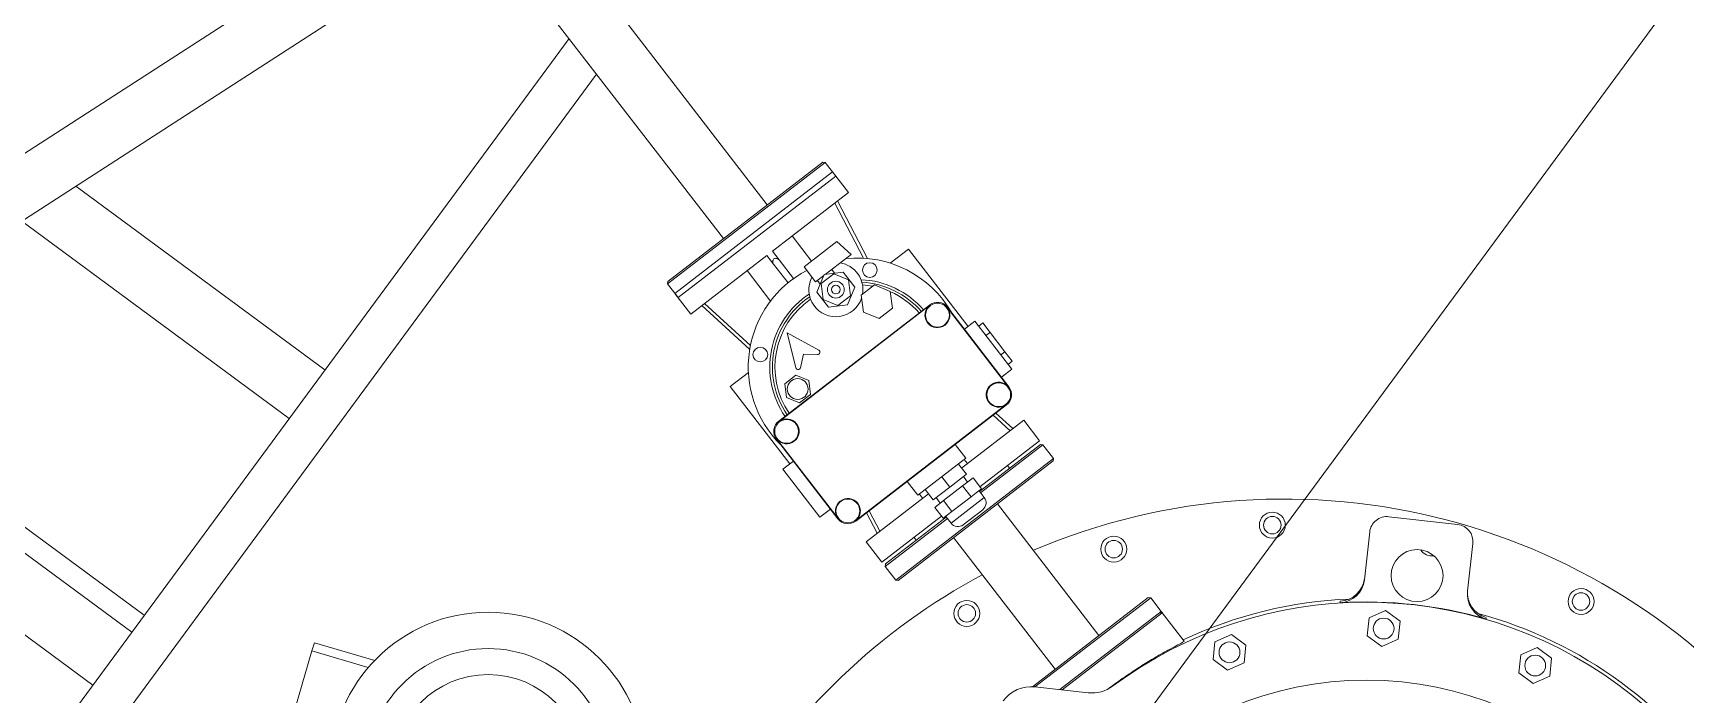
# Model space of a CAD drawing. Header units: metres. Extents: x 432095 to 435012, y 2470938 to 2473256.
# Drawn here: x 433751.678 to 433752.633, y 2471304.813 to 2471305.196 of the extents above; entities that cross this region are included whole.
import ezdxf

# ---------------------------------------------------------------- set-up
doc = ezdxf.new("R2010")
doc.units = ezdxf.units.M
doc.header["$MEASUREMENT"] = 0
doc.linetypes.add('MB D$0$HIDDEN', pattern=[0.375, 0.25, -0.125])
doc.layers.add('cong trinh tram 110kv', color=7, linetype='Continuous', lineweight=5)
doc.layers.add('MB D$0$net dut du kien lam', color=8, linetype='MB D$0$HIDDEN', lineweight=20)

# ---------------------------------------------------------------- blocks, each defined once
blk = doc.blocks.new('MB D$0$MBA 63')
at = {"layer": 'MB D$0$net dut du kien lam', "color": 0, "linetype": 'ByBlock', "ltscale": 3}
blk.add_lwpolyline([(104138.6, 27512.25), (104138.6, 33512.25), (100638.6, 33512.25), (100638.6, 27512.25)], close=True, dxfattribs=at)
blk = doc.blocks.new('MB D$0$mba 1')
at = {"layer": 'cong trinh tram 110kv'}
for p, q in [((-21402.71, 6139.73), (-21402.71, 5642)), ((-21377.71, 5649.17), (-21377.71, 6139.73)), ((-21518.71, 6106), (-21402.71, 6106.11)), ((-21288.5, 6080.8), (-21312.44, 6015.02)), ((-21508.71, 6067.95), (-21402.71, 6067.95)), ((-21402.71, 6055.95), (-21508.71, 6055.95)), ((-21314.15, 6010.33), (-21312.44, 6015.02)), ((-21314.15, 6010.33), (-21280.02, 5997.9)), ((-21280.58, 6003.43), (-21312.44, 6015.02)), ((-21654.44, 5981.95), (-21526.87, 5645.24)), ((-21620.22, 5981.95), (-21496.95, 5656.58)), ((-21594.66, 5914.49), (-21402.71, 5914.67)), ((-21581.5, 5879.76), (-21402.71, 5879.92)), ((-21121.98, 5778.68), (-21155.63, 5769.03)), ((-21119.89, 5771.39), (-21121.98, 5778.68)), ((-21077.68, 5778.37), (-21092.1, 5774.24)), ((-21065.69, 5736.54), (-21077.68, 5778.37)), ((-21075.48, 5777.96), (-21074.8, 5779.2)), ((-21065.19, 5781.96), (-21074.8, 5779.2)), ((-21074.8, 5779.2), (-21062.29, 5735.58)), ((-21033.49, 5671.41), (-21065.19, 5781.96)), ((-21063.95, 5781.27), (-21065.19, 5781.96)), ((-21063.95, 5781.27), (-21032.8, 5672.65)), ((-20941.76, 5703.44), (-20965.07, 5784.73)), ((-20963.84, 5783.96), (-20937, 5768.36)), ((-20963.8, 5783.93), (-20940.52, 5702.75)), ((-21168.92, 5757.33), (-21113.16, 5773.32)), ((-21113.11, 5773.12), (-21168.86, 5757.13)), ((-21155.63, 5769.03), (-21153.54, 5761.74)), ((-21113.16, 5773.32), (-21113.11, 5773.12)), ((-21092.1, 5774.24), (-21079.59, 5730.62)), ((-21063.25, 5735.31), (-21075.48, 5777.96)), ((-21052.79, 5742.34), (-20960.5, 5768.8)), ((-20930.91, 5705.51), (-20951.32, 5776.68)), ((-20950.07, 5775.95), (-20929.98, 5705.88)), ((-21154.25, 5764.22), (-21208.56, 5748.65)), ((-21104.19, 5768.17), (-21103.99, 5768.23)), ((-21073.87, 5662.43), (-21104.19, 5768.17)), ((-21103.99, 5768.23), (-21073.67, 5662.49)), ((-21089.9, 5766.55), (-21101.83, 5760.73)), ((-21089.34, 5764.6), (-21101.28, 5758.77)), ((-21168.86, 5757.13), (-21168.92, 5757.33)), ((-21069.28, 5756.34), (-21071.21, 5755.78)), ((-21208.56, 5748.65), (-21204.89, 5735.86)), ((-21174, 5748.15), (-21173.8, 5748.21)), ((-21143.68, 5642.42), (-21174, 5748.15)), ((-21143.48, 5642.47), (-21173.8, 5748.21)), ((-21178.49, 5734.47), (-21184.1, 5728.66)), ((-21170.64, 5732.52), (-21178.49, 5734.47)), ((-21168.42, 5724.75), (-21170.64, 5732.52)), ((-21083.96, 5734.96), (-21093.65, 5732.18)), ((-21074.31, 5701.32), (-21083.96, 5734.96)), ((-21080.77, 5734.71), (-21083.65, 5733.88)), ((-21075.27, 5731.86), (-21082.48, 5729.79)), ((-21075.27, 5731.86), (-21071.93, 5720.21)), ((-21070.84, 5730.92), (-21074.68, 5729.82)), ((-21064.25, 5736.95), (-21071.94, 5734.75)), ((-21070.18, 5728.64), (-21071.94, 5734.75)), ((-21062.49, 5730.84), (-21070.18, 5728.64)), ((-21064.25, 5736.95), (-21063.37, 5733.9)), ((-21063.73, 5735.17), (-21058.93, 5736.55)), ((-21063.37, 5733.9), (-21062.49, 5730.84)), ((-21062.49, 5730.84), (-21060.57, 5724.12)), ((-21052.24, 5713.24), (-21058.93, 5736.55)), ((-21048.82, 5719.42), (-21052.74, 5733.12)), ((-21043.97, 5711.58), (-20951.68, 5738.04)), ((-21273.5, 5721.18), (-21272.82, 5722.42)), ((-21242.36, 5612.56), (-21273.5, 5721.18)), ((-21272.82, 5722.42), (-21263.21, 5725.18)), ((-21272.82, 5722.42), (-21241.12, 5611.87)), ((-21251.67, 5728.48), (-21266.09, 5724.35)), ((-21266.09, 5724.35), (-21234.39, 5613.8)), ((-21231.51, 5614.63), (-21263.21, 5725.18)), ((-21236.37, 5675.13), (-21251.67, 5728.48)), ((-21212.16, 5724.72), (-21249.47, 5720.79)), ((-21213.19, 5722.6), (-21248.91, 5718.84)), ((-21184.1, 5728.66), (-21181.87, 5720.89)), ((-21181.87, 5720.89), (-21174.03, 5718.93)), ((-21174.03, 5718.93), (-21168.42, 5724.75)), ((-21066.33, 5715.2), (-21070.18, 5728.64)), ((-21060.57, 5724.12), (-21058.64, 5717.4)), ((-21184.38, 5717.42), (-21200.45, 5704.16)), ((-21185.43, 5708.47), (-21182.3, 5715.88)), ((-21079.14, 5718.14), (-21071.93, 5720.21)), ((-21071.93, 5720.21), (-21068.58, 5708.55)), ((-21065.33, 5711.7), (-21069.17, 5710.59)), ((-21058.64, 5717.4), (-21066.33, 5715.2)), ((-21064.23, 5707.87), (-21066.33, 5715.2)), ((-21058.64, 5717.4), (-21057.59, 5713.74)), ((-21057.59, 5713.74), (-21056.54, 5710.08)), ((-21057.05, 5711.86), (-21052.24, 5713.24)), ((-21044.34, 5669.34), (-21056.57, 5712)), ((-21055.61, 5712.27), (-21043.1, 5668.66)), ((-20910.05, 5711.59), (-20929.98, 5705.88)), ((-20910.02, 5711.55), (-20910.03, 5711.55)), ((-21179.8, 5701.42), (-21200.45, 5704.16)), ((-21200.45, 5704.16), (-21179.8, 5701.43)), ((-21178.85, 5703.84), (-21185.43, 5708.47)), ((-21075.79, 5706.49), (-21068.58, 5708.55)), ((-21074.62, 5702.4), (-21071.74, 5703.22)), ((-21072.91, 5707.31), (-21060.4, 5663.69)), ((-21064.23, 5707.87), (-21056.54, 5710.08)), ((-21045.98, 5667.83), (-21057.98, 5709.66)), ((-20941.76, 5703.44), (-20940.52, 5702.75)), ((-20940.52, 5702.75), (-20930.91, 5705.51)), ((-20930.23, 5706.74), (-20930.91, 5705.51)), ((-20930.91, 5705.51), (-20929.95, 5705.78)), ((-20890.32, 5710.18), (-20895.54, 5701.19)), ((-20879.93, 5710.15), (-20890.32, 5710.18)), ((-20874.76, 5701.13), (-20879.93, 5710.15)), ((-21219.03, 5695.07), (-21240.34, 5688.96)), ((-21084, 5698.54), (-21074.31, 5701.32)), ((-20895.54, 5701.19), (-20890.37, 5692.18)), ((-20879.98, 5692.15), (-20874.76, 5701.13)), ((-21050.54, 5690.97), (-21052.46, 5690.42)), ((-20890.37, 5692.18), (-20879.98, 5692.15)), ((-21443.77, 5630.23), (-21262.34, 5682.25)), ((-21230.23, 5676.89), (-21236.37, 5675.13)), ((-21230.23, 5676.89), (-21217.12, 5680.66)), ((-21216.01, 5676.81), (-21229.13, 5673.05)), ((-21200.47, 5675.03), (-21203.12, 5664.38)), ((-21195.09, 5676.29), (-21201.51, 5669.65)), ((-21189.86, 5678.07), (-21200.47, 5675.03)), ((-21186.13, 5674.06), (-21195.09, 5676.29)), ((-21181.97, 5670.45), (-21189.86, 5678.07)), ((-21183.58, 5665.18), (-21186.13, 5674.06)), ((-21076.38, 5671.95), (-21063.17, 5673.34)), ((-21235.27, 5671.29), (-21229.13, 5673.05)), ((-21219.97, 5617.94), (-21235.27, 5671.29)), ((-21215.2, 5667.68), (-21204.62, 5670.71)), ((-21208.58, 5644.61), (-21215.2, 5667.68)), ((-21204.62, 5670.71), (-21202.98, 5664.96)), ((-21204.28, 5669.5), (-21201.66, 5670.25)), ((-21203.12, 5664.38), (-21195.23, 5656.76)), ((-21202.69, 5663.97), (-21197.46, 5645.72)), ((-21201.51, 5669.65), (-21198.96, 5660.77)), ((-21190, 5658.54), (-21183.58, 5665.18)), ((-21184.63, 5659.8), (-21181.97, 5670.45)), ((-21172.03, 5668.42), (-21178.85, 5661.36)), ((-21162.51, 5666.05), (-21172.03, 5668.42)), ((-21159.8, 5656.61), (-21162.51, 5666.05)), ((-21075.82, 5670), (-21062.61, 5671.38)), ((-21045.98, 5667.83), (-21060.4, 5663.69)), ((-21044.34, 5669.34), (-21043.1, 5668.66)), ((-21033.49, 5671.41), (-21043.1, 5668.66)), ((-21032.8, 5672.65), (-21033.49, 5671.41)), ((-21231.31, 5657.47), (-21213.72, 5662.51)), ((-21201.39, 5659.43), (-21198.77, 5660.19)), ((-21198.96, 5660.77), (-21190, 5658.54)), ((-21184.63, 5659.8), (-21195.23, 5656.76)), ((-21178.85, 5661.36), (-21176.14, 5651.93)), ((-21166.62, 5649.55), (-21159.8, 5656.61)), ((-21073.67, 5662.49), (-21073.87, 5662.43)), ((-21434.95, 5599.47), (-21253.52, 5651.49)), ((-21197.46, 5645.72), (-21208.58, 5644.61)), ((-21176.14, 5651.93), (-21166.62, 5649.55)), ((-21134.56, 5637.53), (-21078.81, 5653.52)), ((-21078.75, 5653.32), (-21134.51, 5637.33)), ((-21083.39, 5644.1), (-21085.48, 5651.39)), ((-21078.81, 5653.52), (-21078.75, 5653.32)), ((-20826.77, 5646.26), (-20831.99, 5637.28)), ((-20816.38, 5646.23), (-20826.77, 5646.26)), ((-20811.21, 5637.22), (-20816.38, 5646.23)), ((-21222.74, 5627.58), (-21190.46, 5643.32)), ((-21222.18, 5625.63), (-21188.46, 5642.07)), ((-21172.73, 5623.68), (-21176.39, 5636.47)), ((-21172.73, 5623.68), (-21118.41, 5639.26)), ((-21143.48, 5642.47), (-21143.68, 5642.42)), ((-21134.51, 5637.33), (-21134.56, 5637.53)), ((-21119.13, 5641.74), (-21117.04, 5634.45)), ((-21117.04, 5634.45), (-21083.39, 5644.1)), ((-21112.78, 5632.55), (-21113.61, 5635.43)), ((-21106.12, 5634.46), (-21106.95, 5637.34)), ((-21106.12, 5634.46), (-21092.65, 5638.32)), ((-21093.48, 5641.21), (-21092.65, 5638.32)), ((-21085.99, 5640.23), (-21092.65, 5638.32)), ((-21085.99, 5640.23), (-21086.82, 5643.12)), ((-20831.99, 5637.28), (-20826.82, 5628.26)), ((-20816.43, 5628.23), (-20811.21, 5637.22)), ((-21106.12, 5634.46), (-21112.78, 5632.55)), ((-20826.82, 5628.26), (-20816.43, 5628.23)), ((-21219.97, 5617.94), (-21234.39, 5613.8)), ((-20847.28, 5621.21), (-20861.19, 5597.13)), ((-21242.36, 5612.56), (-21241.12, 5611.87)), ((-21241.12, 5611.87), (-21231.51, 5614.63)), ((-20743.6, 5611.53), (-20748.82, 5602.55)), ((-20733.21, 5611.5), (-20743.6, 5611.53)), ((-20728.04, 5602.49), (-20733.21, 5611.5)), ((-20748.82, 5602.55), (-20743.65, 5593.53)), ((-20733.26, 5593.5), (-20728.04, 5602.49)), ((-20809.23, 5567.13), (-20795.33, 5591.19)), ((-20743.65, 5593.53), (-20733.26, 5593.5)), ((-20857.53, 5583.47), (-20822.89, 5563.47))]:
    blk.add_line(p, q, dxfattribs=at)
for centre, radius in [((-21189.81, 6009.88), 91), ((-21189.81, 6009.88), 70), ((-21189.81, 6009.88), 55), ((-20692.71, 5828.95), 201), ((-21020.69, 5773.09), 7.5), ((-21111.12, 5766.19), 6.88), ((-21020.69, 5773.09), 5.05), ((-21166.87, 5750.2), 6.88), ((-21176.26, 5726.7), 6), ((-21205.45, 5723.48), 4.25), ((-20885.15, 5701.16), 6), ((-20974.35, 5692.84), 7.5), ((-20974.35, 5692.84), 5.05), ((-21192.55, 5667.41), 4.86), ((-21192.55, 5667.41), 2.5), ((-21080.8, 5660.45), 6.88), ((-21183.43, 5646.67), 4.25), ((-21136.55, 5644.46), 6.88), ((-20821.6, 5637.25), 6), ((-20908.82, 5627.31), 7.5), ((-20908.82, 5627.31), 5.05), ((-20824.21, 5601.18), 15), ((-20738.43, 5602.52), 6), ((-20739.05, 5556.98), 7.5), ((-20739.05, 5556.98), 5.05)]:
    blk.add_circle(centre, radius, dxfattribs=at)
for centre, radius, start, end in [((-20692.71, 5908.95), 370, 174.26577, 205.47383), ((-20692.71, 5908.95), 370, 210.54164, 1.45836), ((-20953.79, 5801.25), 20, 179.83471, 239.83471), ((-21111.12, 5766.19), 7.21, 106, 15.99999), ((-21111.12, 5766.19), 7.42, 15.99999, 106), ((-20947.05, 5751.07), 20, 17.02484, 59.83471), ((-21156.04, 5696.09), 63, 98.21298, 206.05557), ((-21166.87, 5750.2), 7.42, 106, 196), ((-21166.87, 5750.2), 7.21, 196, 106), ((-20692.71, 5828.95), 246, 197.02484, 342.64458), ((-21156.04, 5696.09), 50.54, 109.31136, 200.22291), ((-21156.04, 5696.09), 49.06, 109.41131, 199.55486), ((-21156.04, 5696.09), 47.58, 109.51749, 199.04238), ((-21057.55, 5731.74), 5, 16, 106), ((-21183.53, 5716.4), 1.34, 337.11993, 129.54913), ((-21053.62, 5718.05), 5, 286, 16), ((-21179.62, 5702.75), 1.34, 262.2262, 54.88007), ((-20692.71, 5828.95), 248, 208.33985, 231.34578), ((-21192.55, 5667.41), 15.64, 341.99391, 171.4419), ((-21080.8, 5660.45), 7.21, 16.00001, 286), ((-21192.55, 5667.41), 15.64, 242.82983, 333.33428), ((-21156.04, 5696.09), 50.54, 236.06745, 282.68864), ((-21156.04, 5696.09), 49.06, 236.7355, 282.58869), ((-21156.04, 5696.09), 47.58, 237.24826, 244.54078), ((-21080.8, 5660.45), 7.42, 286, 16.00001), ((-21156.04, 5696.09), 63, 227.52841, 293.78702), ((-21156.04, 5696.09), 47.58, 257.29336, 282.48251), ((-21136.55, 5644.46), 7.21, 286, 195.99999), ((-21136.55, 5644.46), 7.42, 196, 286), ((-20692.71, 5828.95), 246.12, 230.07327, 249.92466), ((-20852.53, 5592.13), 10, 150, 240), ((-20692.71, 5828.95), 248, 248.65516, 291.34484), ((-20828.56, 5580.97), 7.5, 44.38842, 111.30633), ((-20817.89, 5572.13), 10, 240, 330)]:
    blk.add_arc(centre, radius, start, end, dxfattribs=at)
for centre, major_axis, ratio, start_param, end_param in [((-20691.35, 5831.3), (124.95, 216.14), 0.999941, 2.971427, 2.972471), ((-20860.64, 5628.08), (-12.96, 7.55), 0.989264, 3.144448, 4.542234), ((-20860.29, 5628.69), (7.6, 12.94), 0.99989, 4.721435, 6.118396), ((-20782.7, 5583.08), (-12.99, 7.5), 0.989173, 4.884982, 6.283182), ((-20782.34, 5583.69), (-7.5, -12.99), 0.999889, 3.314503, 4.712381)]:
    blk.add_ellipse(centre, major_axis=major_axis, ratio=ratio, start_param=start_param, end_param=end_param, dxfattribs=at)
for points, knots in [([(-20928.96, 5759.59), (-20928.16, 5756.87), (-20927.3, 5754.1), (-20925.33, 5748.11), (-20924.2, 5744.9), (-20921.93, 5738.78), (-20920.79, 5735.87), (-20918.59, 5730.5), (-20917.53, 5728.05), (-20915.62, 5723.73), (-20914.69, 5721.71), (-20913.03, 5718.15), (-20912.29, 5716.61), (-20911.12, 5714.12), (-20910.67, 5713.18), (-20910.11, 5711.93), (-20910, 5711.62), (-20910.05, 5711.59), (-20910.05, 5711.59), (-20910.05, 5711.59), (-20910.02, 5711.55)], [-7.821064, -7.821064, -7.821064, -7.821064, -6.978292, -6.978292, -5.980873, -5.980873, -4.983454, -4.983454, -3.986035, -3.986035, -2.989526, -2.989526, -1.993017, -1.993017, -0.996509, -0.996509, 0, 0, 0, 0.016637, 0.016637, 0.016637, 0.016637]), ([(-21230.23, 5676.89), (-21230.51, 5676.82), (-21230.78, 5676.68), (-21231.27, 5676.33), (-21231.47, 5676.1), (-21231.75, 5675.64), (-21231.84, 5675.39), (-21231.92, 5674.86), (-21231.9, 5674.6), (-21231.76, 5674.12), (-21231.64, 5673.88), (-21231.29, 5673.47), (-21231.08, 5673.31), (-21230.6, 5673.07), (-21230.31, 5672.98), (-21229.71, 5672.94), (-21229.4, 5672.97), (-21229.13, 5673.05)], [-1.2831125, -1.2831125, -1.2831125, -1.2831125, -1.1981923, -1.1981923, -1.1132721, -1.1132721, -1.0384191, -1.0384191, -0.9635662, -0.9635662, -0.8887132, -0.8887132, -0.8138602, -0.8138602, -0.72894, -0.72894, -0.6440198, -0.6440198, -0.6440198, -0.6440198]), ([(-20851.09, 5639.44), (-20851.04, 5639.53), (-20850.96, 5639.71), (-20850.8, 5639.94), (-20850.72, 5640.12), (-20850.67, 5640.2)], [0, 0, 0, 0, 0.3333333, 0.6666667, 0.9975983, 0.9975983, 0.9975983, 0.9975983]), ([(-20777.19, 5597.78), (-20777.24, 5597.7), (-20777.29, 5597.61), (-20777.33, 5597.53), (-20777.38, 5597.45), (-20777.43, 5597.36), (-20777.48, 5597.28), (-20777.53, 5597.2), (-20777.57, 5597.11), (-20777.62, 5597.03)], [0.0004901, 0.0004901, 0.0004901, 0.0004901, 0.3333333, 0.3333333, 0.3333333, 0.6666667, 0.6666667, 0.6666667, 1, 1, 1, 1])]:
    blk.add_open_spline(points, degree=3, knots=knots, dxfattribs=at)
blk.add_rational_spline([(-20910.03, 5711.54), (-20910.03, 5711.55), (-20910.02, 5711.55)], [1.00000442265, 1.00000442318, 1.00000442321], degree=2, dxfattribs=at)

msp = doc.modelspace()

# ---------------------------------------------------------------- block references
at = {"layer": 'cong trinh tram 110kv', "yscale": 0.00100000003283925, "zscale": 0.001}
for name, p, xscale, rotation in [('MB D$0$MBA 63', (433790.66619, 2471403.22024), 0.001000000045165598, 233.6153637256497), ('MB D$0$mba 1', (433772.56501, 2471297.03842), -0.001000000032834317, 143.6153590623919)]:
    msp.add_blockref(name, p, dxfattribs=dict(at, xscale=xscale, rotation=rotation))

doc.saveas('drawing.dxf')
